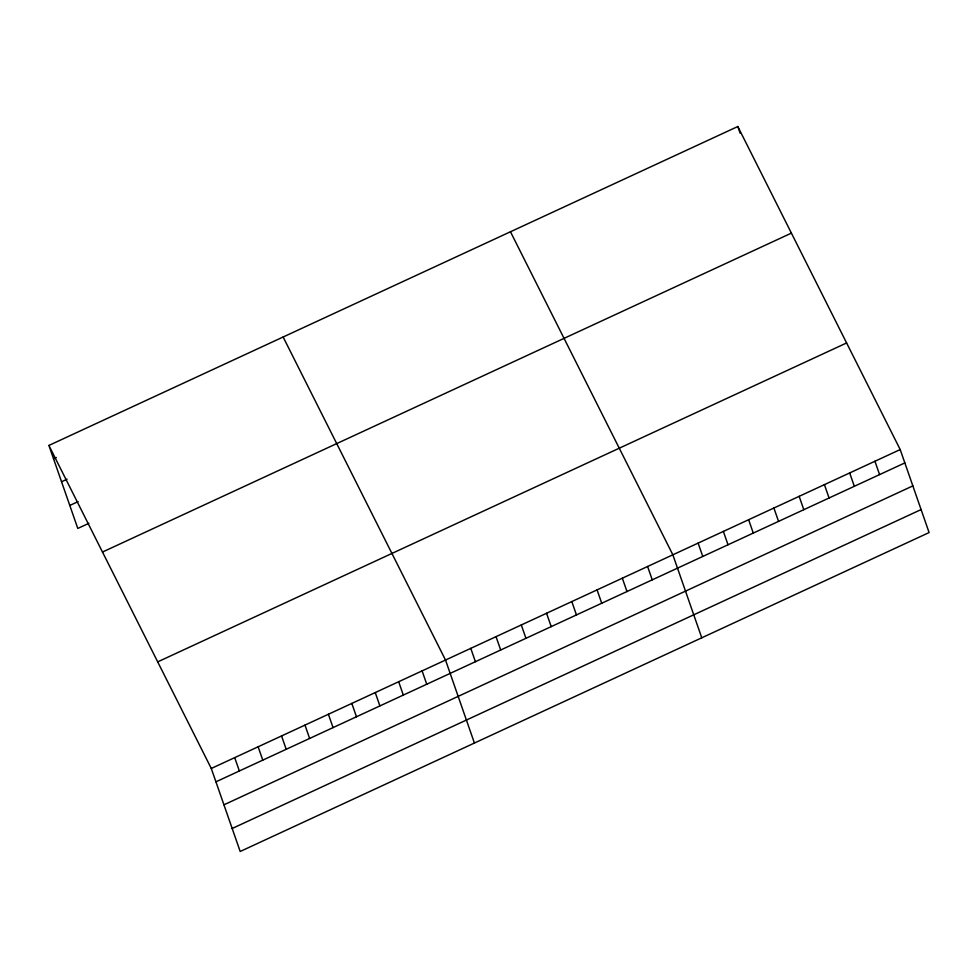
<?xml version="1.0" encoding="UTF-8"?>
<svg xmlns="http://www.w3.org/2000/svg" width="978" height="978" viewBox="0 0 978 978"><rect width="100%" height="100%" fill="white"/><g stroke="black" fill="none" stroke-linecap="round" stroke-linejoin="round"><path stroke-width="1.47" d="M48.9 445.442L737.815 126.517L900.2 449.562L929.1 532.558L240.185 851.483L211.285 768.476L48.9 445.442L77.8 528.438L88.827 523.34M53.545 458.792L56.308 457.508M61.553 481.775L67.066 479.22M69.805 505.455L78.069 501.628M102.482 552.044L791.398 233.119M157.702 661.874L846.606 342.96M211.285 768.476L900.2 449.562M215.93 781.825L904.846 462.912M223.938 804.808L912.853 485.895M232.177 828.488L921.093 509.575M510.467 231.762L672.852 554.807L701.764 637.803M283.131 337.007L445.516 660.04L474.416 743.048M874.931 461.249L879.589 474.599M737.815 126.517L740.138 133.191M849.674 472.949L854.32 486.298M824.417 484.636L829.063 497.985M799.16 496.335L803.806 509.685M773.891 508.022L778.549 521.372M748.635 519.721L753.28 533.071M723.378 531.421L728.023 544.758M698.121 543.108L702.766 556.458M647.595 566.494L652.24 579.844M622.338 578.194L626.984 591.543M597.069 589.881L601.727 603.23M571.812 601.58L576.458 614.93M546.555 613.267L551.201 626.617M521.298 624.966L525.944 638.316M496.029 636.654L500.687 650.003M470.773 648.353L475.418 661.703M422.093 670.884L426.738 684.233M398.669 681.727L403.315 695.077M375.246 692.571L379.892 705.92M351.823 703.414L356.469 716.764M328.4 714.258L333.046 727.608M304.977 725.101L309.623 738.451M281.554 735.945L286.199 749.295M258.131 746.789L262.776 760.138M234.708 757.632L239.353 770.982"/></g></svg>
